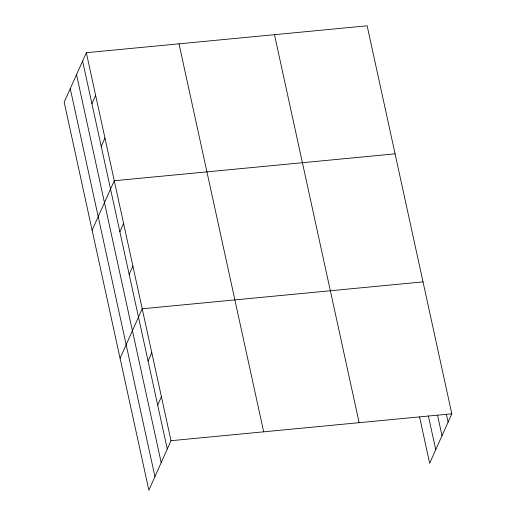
<?xml version="1.0" encoding="UTF-8"?>
<svg xmlns="http://www.w3.org/2000/svg" width="516" height="516" viewBox="0 0 516 516"><rect width="100%" height="100%" fill="white"/><g stroke="black" fill="none" stroke-linecap="round" stroke-linejoin="round"><path stroke-width="0.77" d="M86.333 52.703L64.19 102.2L148.86 490.2L171.002 440.703L86.333 52.703L367.14 25.8L451.81 413.8L429.667 463.297L419.56 416.967M91.919 103.71L95.647 95.383M101.233 146.389L104.961 138.062M92.132 230.239L114.275 180.742L395.082 153.839M119.86 231.749L123.582 223.422M129.174 274.428L132.896 266.101M120.073 358.278L142.21 308.781L423.023 281.878M148.086 361.077L151.807 352.757M157.683 405.054L161.405 396.727M171.002 440.703L451.81 413.8M446.372 414.271L448.088 422.12M437.555 415.296L442.012 435.71M428.377 415.941L435.749 449.707M274.473 34.682L359.142 422.675M179 43.828L263.67 431.827M82.605 61.03L167.274 449.03M76.529 74.614L161.198 462.613M70.266 88.617L154.935 476.61"/></g></svg>
